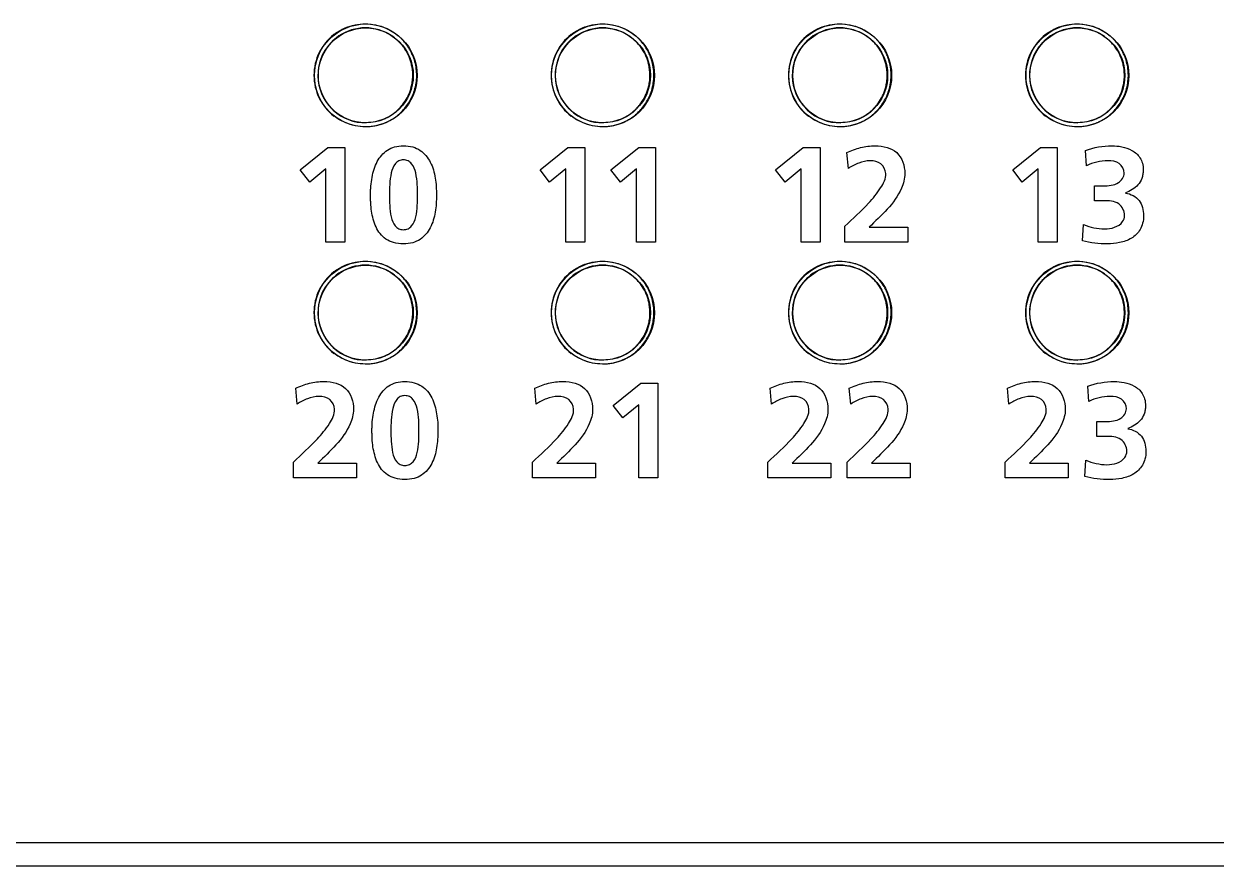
# Model space of a CAD drawing. Header units: millimetres. Extents: x 76 to 206, y 104 to 201.
# Drawn here: x 173.43 to 188.51, y 162.82 to 173.46 of the extents above; entities that cross this region are included whole.
import ezdxf

# ---------------------------------------------------------------- set-up
doc = ezdxf.new("R2010")
doc.units = ezdxf.units.MM
doc.header["$LTSCALE"] = 23.1
doc.layers.get('0').update_dxf_attribs({"linetype": 'CONTINUOUS'})

msp = doc.modelspace()

# ---------------------------------------------------------------- linework, layer by layer
at = {"color": 7, "linetype": 'Continuous'}
for p, q in [((176.929, 171.621), (177.28, 171.902)), ((177.28, 171.902), (177.493, 171.902)), ((177.493, 171.902), (177.493, 170.704)), ((179.964, 171.621), (180.314, 171.902)), ((180.314, 171.902), (180.527, 171.902)), ((180.527, 171.902), (180.527, 170.704)), ((180.86, 171.621), (181.21, 171.902)), ((181.21, 171.902), (181.423, 171.902)), ((181.423, 171.902), (181.423, 170.704)), ((182.942, 171.621), (183.292, 171.902)), ((183.292, 171.902), (183.505, 171.902)), ((183.505, 171.902), (183.505, 170.704)), ((183.863, 171.638), (183.844, 171.837)), ((185.941, 171.621), (186.292, 171.902)), ((186.292, 171.902), (186.504, 171.902)), ((186.504, 171.902), (186.504, 170.704)), ((186.875, 171.671), (186.861, 171.863)), ((177.05, 171.465), (176.929, 171.621)), ((177.252, 171.63), (177.05, 171.465)), ((177.252, 170.704), (177.252, 171.63)), ((180.084, 171.465), (179.964, 171.621)), ((180.287, 171.63), (180.084, 171.465)), ((180.287, 170.704), (180.287, 171.63)), ((180.98, 171.465), (180.86, 171.621)), ((181.182, 171.63), (180.98, 171.465)), ((181.182, 170.704), (181.182, 171.63)), ((183.062, 171.465), (182.942, 171.621)), ((183.265, 171.63), (183.062, 171.465)), ((183.265, 170.704), (183.265, 171.63)), ((186.061, 171.465), (185.941, 171.621)), ((186.264, 171.63), (186.061, 171.465)), ((186.264, 170.704), (186.264, 171.63)), ((186.974, 171.418), (187.084, 171.418)), ((186.974, 171.229), (186.974, 171.418)), ((187.091, 171.229), (186.974, 171.229)), ((183.816, 170.704), (183.816, 170.905)), ((184.124, 170.893), (184.613, 170.893)), ((184.613, 170.893), (184.613, 170.704)), ((186.823, 170.723), (186.837, 170.927)), ((177.493, 170.704), (177.252, 170.704)), ((180.527, 170.704), (180.287, 170.704)), ((181.423, 170.704), (181.182, 170.704)), ((183.505, 170.704), (183.265, 170.704)), ((184.613, 170.704), (183.816, 170.704)), ((186.504, 170.704), (186.264, 170.704)), ((180.889, 168.641), (181.239, 168.923)), ((181.239, 168.923), (181.452, 168.923)), ((181.452, 168.923), (181.452, 167.724)), ((176.891, 168.659), (176.872, 168.858)), ((179.915, 168.659), (179.896, 168.858)), ((182.892, 168.659), (182.873, 168.858)), ((183.893, 168.659), (183.874, 168.858)), ((185.893, 168.659), (185.874, 168.858)), ((186.904, 168.691), (186.89, 168.883)), ((181.009, 168.485), (180.889, 168.641)), ((181.212, 168.65), (181.009, 168.485)), ((181.212, 167.724), (181.212, 168.65)), ((187.003, 168.439), (187.113, 168.439)), ((187.003, 168.25), (187.003, 168.439)), ((187.12, 168.25), (187.003, 168.25)), ((176.845, 167.724), (176.845, 167.925)), ((177.152, 167.913), (177.642, 167.913)), ((177.642, 167.913), (177.642, 167.724)), ((179.868, 167.724), (179.868, 167.925)), ((180.176, 167.913), (180.665, 167.913)), ((180.665, 167.913), (180.665, 167.724)), ((182.845, 167.724), (182.845, 167.925)), ((183.153, 167.913), (183.642, 167.913)), ((183.642, 167.913), (183.642, 167.724)), ((183.847, 167.724), (183.847, 167.925)), ((184.154, 167.913), (184.644, 167.913)), ((184.644, 167.913), (184.644, 167.724)), ((185.846, 167.724), (185.846, 167.925)), ((186.154, 167.913), (186.643, 167.913)), ((186.643, 167.913), (186.643, 167.724)), ((186.852, 167.743), (186.866, 167.947)), ((177.642, 167.724), (176.845, 167.724)), ((180.665, 167.724), (179.868, 167.724)), ((181.452, 167.724), (181.212, 167.724)), ((183.642, 167.724), (182.845, 167.724)), ((184.644, 167.724), (183.847, 167.724)), ((186.643, 167.724), (185.846, 167.724)), ((145.709, 163.117), (200.521, 163.117)), ((200.521, 162.817), (145.709, 162.817))]:
    msp.add_line(p, q, dxfattribs=at)
for centre, radius in [((177.759, 172.813), 0.65), ((177.759, 172.813), 0.6), ((180.759, 172.813), 0.65), ((180.759, 172.813), 0.6), ((183.759, 172.813), 0.65), ((183.759, 172.813), 0.6), ((186.759, 172.813), 0.65), ((186.759, 172.813), 0.6), ((177.759, 169.813), 0.65), ((177.759, 169.813), 0.6), ((180.759, 169.813), 0.65), ((180.759, 169.813), 0.6), ((183.759, 169.813), 0.65), ((183.759, 169.813), 0.6), ((186.759, 169.813), 0.65), ((186.759, 169.813), 0.6)]:
    msp.add_circle(centre, radius, dxfattribs=at)
for centre, radius, start, end in [((177.753, 172.814), 0.6, 64.3773, 132.5452), ((180.753, 172.814), 0.6, 64.3773, 132.5452), ((183.753, 172.814), 0.6, 64.3773, 132.5452), ((186.753, 172.814), 0.6, 64.3773, 132.5452), ((177.753, 172.814), 0.65, 127.6366, 232.365), ((177.751, 172.812), 0.603, 45.0067, 64.2788), ((177.751, 172.813), 0.653, 46.2725, 49.9001), ((177.753, 172.815), 0.65, 42.6995, 46.271), ((180.753, 172.814), 0.65, 127.6366, 232.365), ((180.751, 172.812), 0.603, 45.0067, 64.2788), ((180.751, 172.813), 0.653, 46.2725, 49.9001), ((180.753, 172.815), 0.65, 42.6995, 46.271), ((183.753, 172.814), 0.65, 127.6366, 232.365), ((183.751, 172.812), 0.603, 45.0067, 64.2788), ((183.751, 172.813), 0.653, 46.2725, 49.9001), ((183.753, 172.815), 0.65, 42.6995, 46.271), ((186.753, 172.814), 0.65, 127.6366, 232.365), ((186.751, 172.812), 0.603, 45.0067, 64.2788), ((186.751, 172.813), 0.653, 46.2725, 49.9001), ((186.753, 172.815), 0.65, 42.6995, 46.271), ((177.753, 172.815), 0.6, 137.4425, 225.006), ((177.751, 172.817), 0.597, 132.5605, 137.4931), ((177.753, 172.814), 0.6, 42.5445, 44.9989), ((177.751, 172.812), 0.603, 39.9501, 42.5447), ((177.75, 172.811), 0.605, 36.1427, 39.9502), ((177.751, 172.812), 0.653, 40.1007, 42.7009), ((177.759, 172.817), 0.594, 15.1438, 36.2224), ((177.752, 172.813), 0.652, 24.8254, 40.1182), ((180.753, 172.815), 0.6, 137.4425, 225.006), ((180.751, 172.817), 0.597, 132.5605, 137.4931), ((180.753, 172.814), 0.6, 42.5445, 44.9989), ((180.751, 172.812), 0.603, 39.9501, 42.5447), ((180.75, 172.811), 0.605, 36.1427, 39.9502), ((180.751, 172.812), 0.653, 40.1007, 42.7009), ((180.759, 172.817), 0.594, 15.1438, 36.2224), ((180.752, 172.813), 0.652, 24.8254, 40.1182), ((183.753, 172.815), 0.6, 137.4425, 225.006), ((183.751, 172.817), 0.597, 132.5605, 137.4931), ((183.753, 172.814), 0.6, 42.5445, 44.9989), ((183.751, 172.812), 0.603, 39.9501, 42.5447), ((183.75, 172.811), 0.605, 36.1427, 39.9502), ((183.751, 172.812), 0.653, 40.1007, 42.7009), ((183.759, 172.817), 0.594, 15.1438, 36.2224), ((183.752, 172.813), 0.652, 24.8254, 40.1182), ((186.753, 172.815), 0.6, 137.4425, 225.006), ((186.751, 172.817), 0.597, 132.5605, 137.4931), ((186.753, 172.814), 0.6, 42.5445, 44.9989), ((186.751, 172.812), 0.603, 39.9501, 42.5447), ((186.75, 172.811), 0.605, 36.1427, 39.9502), ((186.751, 172.812), 0.653, 40.1007, 42.7009), ((186.759, 172.817), 0.594, 15.1438, 36.2224), ((186.752, 172.813), 0.652, 24.8254, 40.1182), ((177.749, 172.814), 0.604, 9.7615, 15.1601), ((177.764, 172.819), 0.638, 19.357, 24.7864), ((177.749, 172.814), 0.654, 3.144, 19.3344), ((180.749, 172.814), 0.604, 9.7615, 15.1601), ((180.764, 172.819), 0.638, 19.357, 24.7864), ((180.749, 172.814), 0.654, 3.144, 19.3344), ((183.749, 172.814), 0.604, 9.7615, 15.1601), ((183.764, 172.819), 0.638, 19.357, 24.7864), ((183.749, 172.814), 0.654, 3.144, 19.3344), ((186.749, 172.814), 0.604, 9.7615, 15.1601), ((186.764, 172.819), 0.638, 19.357, 24.7864), ((186.749, 172.814), 0.654, 3.144, 19.3344), ((177.752, 172.815), 0.601, 357.4529, 9.7895), ((177.754, 172.814), 0.649, 357.4486, 3.1506), ((180.752, 172.815), 0.601, 357.4529, 9.7895), ((180.754, 172.814), 0.649, 357.4486, 3.1506), ((183.752, 172.815), 0.601, 357.4529, 9.7895), ((183.754, 172.814), 0.649, 357.4486, 3.1506), ((186.752, 172.815), 0.601, 357.4529, 9.7895), ((186.754, 172.814), 0.649, 357.4486, 3.1506), ((177.75, 172.815), 0.603, 344.2615, 350.2392), ((177.749, 172.815), 0.604, 350.2334, 357.4457), ((177.749, 172.815), 0.654, 340.9569, 357.4498), ((180.75, 172.815), 0.603, 344.2615, 350.2392), ((180.749, 172.815), 0.604, 350.2334, 357.4457), ((180.749, 172.815), 0.654, 340.9569, 357.4498), ((183.75, 172.815), 0.603, 344.2615, 350.2392), ((183.749, 172.815), 0.604, 350.2334, 357.4457), ((183.749, 172.815), 0.654, 340.9569, 357.4498), ((186.75, 172.815), 0.603, 344.2615, 350.2392), ((186.749, 172.815), 0.604, 350.2334, 357.4457), ((186.749, 172.815), 0.654, 340.9569, 357.4498), ((177.759, 172.812), 0.594, 324.2856, 344.2731), ((177.751, 172.816), 0.652, 319.8847, 334.476), ((177.764, 172.81), 0.638, 334.5073, 340.9373), ((180.759, 172.812), 0.594, 324.2856, 344.2731), ((180.751, 172.816), 0.652, 319.8847, 334.476), ((180.764, 172.81), 0.638, 334.5073, 340.9373), ((183.759, 172.812), 0.594, 324.2856, 344.2731), ((183.751, 172.816), 0.652, 319.8847, 334.476), ((183.764, 172.81), 0.638, 334.5073, 340.9373), ((186.759, 172.812), 0.594, 324.2856, 344.2731), ((186.751, 172.816), 0.652, 319.8847, 334.476), ((186.764, 172.81), 0.638, 334.5073, 340.9373), ((177.752, 172.813), 0.598, 224.9739, 227.4383), ((177.752, 172.813), 0.598, 227.3832, 271.2656), ((177.751, 172.817), 0.604, 297.9925, 314.9882), ((177.752, 172.815), 0.601, 315.0029, 319.1209), ((177.753, 172.815), 0.651, 312.768, 319.9069), ((177.75, 172.817), 0.605, 319.1199, 324.3622), ((180.752, 172.813), 0.598, 224.9739, 227.4383), ((180.752, 172.813), 0.598, 227.3832, 271.2656), ((180.751, 172.817), 0.604, 297.9925, 314.9882), ((180.752, 172.815), 0.601, 315.0029, 319.1209), ((180.753, 172.815), 0.651, 312.768, 319.9069), ((180.75, 172.817), 0.605, 319.1199, 324.3622), ((183.752, 172.813), 0.598, 224.9739, 227.4383), ((183.752, 172.813), 0.598, 227.3832, 271.2656), ((183.751, 172.817), 0.604, 297.9925, 314.9882), ((183.752, 172.815), 0.601, 315.0029, 319.1209), ((183.753, 172.815), 0.651, 312.768, 319.9069), ((183.75, 172.817), 0.605, 319.1199, 324.3622), ((186.752, 172.813), 0.598, 224.9739, 227.4383), ((186.752, 172.813), 0.598, 227.3832, 271.2656), ((186.751, 172.817), 0.604, 297.9925, 314.9882), ((186.752, 172.815), 0.601, 315.0029, 319.1209), ((186.753, 172.815), 0.651, 312.768, 319.9069), ((186.75, 172.817), 0.605, 319.1199, 324.3622), ((177.753, 172.818), 0.653, 270.0485, 291.3072), ((177.758, 172.802), 0.637, 291.3603, 294.7168), ((177.755, 172.809), 0.594, 294.6429, 297.9744), ((177.752, 172.816), 0.652, 294.7551, 310.1186), ((177.751, 172.817), 0.653, 310.1007, 312.7675), ((180.753, 172.818), 0.653, 270.0485, 291.3072), ((180.758, 172.802), 0.637, 291.3603, 294.7168), ((180.755, 172.809), 0.594, 294.6429, 297.9744), ((180.752, 172.816), 0.652, 294.7551, 310.1186), ((180.751, 172.817), 0.653, 310.1007, 312.7675), ((183.753, 172.818), 0.653, 270.0485, 291.3072), ((183.758, 172.802), 0.637, 291.3603, 294.7168), ((183.755, 172.809), 0.594, 294.6429, 297.9744), ((183.752, 172.816), 0.652, 294.7551, 310.1186), ((183.751, 172.817), 0.653, 310.1007, 312.7675), ((186.753, 172.818), 0.653, 270.0485, 291.3072), ((186.758, 172.802), 0.637, 291.3603, 294.7168), ((186.755, 172.809), 0.594, 294.6429, 297.9744), ((186.752, 172.816), 0.652, 294.7551, 310.1186), ((186.751, 172.817), 0.653, 310.1007, 312.7675), ((177.753, 169.814), 0.6, 64.3773, 132.5452), ((180.753, 169.814), 0.6, 64.3773, 132.5452), ((183.753, 169.814), 0.6, 64.3773, 132.5452), ((186.753, 169.814), 0.6, 64.3773, 132.5452), ((177.753, 169.814), 0.65, 127.6366, 232.365), ((177.751, 169.817), 0.597, 132.5605, 137.4931), ((177.751, 169.812), 0.603, 45.0067, 64.2788), ((177.751, 169.813), 0.653, 46.2725, 49.9001), ((177.753, 169.815), 0.65, 42.6995, 46.271), ((177.751, 169.812), 0.653, 40.1007, 42.7009), ((180.753, 169.814), 0.65, 127.6366, 232.365), ((180.751, 169.817), 0.597, 132.5605, 137.4931), ((180.751, 169.812), 0.603, 45.0067, 64.2788), ((180.751, 169.813), 0.653, 46.2725, 49.9001), ((180.753, 169.815), 0.65, 42.6995, 46.271), ((180.751, 169.812), 0.653, 40.1007, 42.7009), ((183.753, 169.814), 0.65, 127.6366, 232.365), ((183.751, 169.817), 0.597, 132.5605, 137.4931), ((183.751, 169.812), 0.603, 45.0067, 64.2788), ((183.751, 169.813), 0.653, 46.2725, 49.9001), ((183.753, 169.815), 0.65, 42.6995, 46.271), ((183.751, 169.812), 0.653, 40.1007, 42.7009), ((186.753, 169.814), 0.65, 127.6366, 232.365), ((186.751, 169.817), 0.597, 132.5605, 137.4931), ((186.751, 169.812), 0.603, 45.0067, 64.2788), ((186.751, 169.813), 0.653, 46.2725, 49.9001), ((186.753, 169.815), 0.65, 42.6995, 46.271), ((186.751, 169.812), 0.653, 40.1007, 42.7009), ((177.753, 169.815), 0.6, 137.4425, 225.006), ((177.753, 169.814), 0.6, 42.5445, 44.9989), ((177.751, 169.812), 0.603, 39.9501, 42.5447), ((177.75, 169.811), 0.605, 36.1427, 39.9502), ((177.759, 169.817), 0.594, 15.1438, 36.2224), ((177.752, 169.813), 0.652, 24.8254, 40.1182), ((180.753, 169.815), 0.6, 137.4425, 225.006), ((180.753, 169.814), 0.6, 42.5445, 44.9989), ((180.751, 169.812), 0.603, 39.9501, 42.5447), ((180.75, 169.811), 0.605, 36.1427, 39.9502), ((180.759, 169.817), 0.594, 15.1438, 36.2224), ((180.752, 169.813), 0.652, 24.8254, 40.1182), ((183.753, 169.815), 0.6, 137.4425, 225.006), ((183.753, 169.814), 0.6, 42.5445, 44.9989), ((183.751, 169.812), 0.603, 39.9501, 42.5447), ((183.75, 169.811), 0.605, 36.1427, 39.9502), ((183.759, 169.817), 0.594, 15.1438, 36.2224), ((183.752, 169.813), 0.652, 24.8254, 40.1182), ((186.753, 169.815), 0.6, 137.4425, 225.006), ((186.753, 169.814), 0.6, 42.5445, 44.9989), ((186.751, 169.812), 0.603, 39.9501, 42.5447), ((186.75, 169.811), 0.605, 36.1427, 39.9502), ((186.759, 169.817), 0.594, 15.1438, 36.2224), ((186.752, 169.813), 0.652, 24.8254, 40.1182), ((177.749, 169.814), 0.604, 9.7615, 15.1601), ((177.764, 169.819), 0.638, 19.357, 24.7864), ((177.749, 169.814), 0.654, 3.144, 19.3344), ((180.749, 169.814), 0.604, 9.7615, 15.1601), ((180.764, 169.819), 0.638, 19.357, 24.7864), ((180.749, 169.814), 0.654, 3.144, 19.3344), ((183.749, 169.814), 0.604, 9.7615, 15.1601), ((183.764, 169.819), 0.638, 19.357, 24.7864), ((183.749, 169.814), 0.654, 3.144, 19.3344), ((186.749, 169.814), 0.604, 9.7615, 15.1601), ((186.764, 169.819), 0.638, 19.357, 24.7864), ((186.749, 169.814), 0.654, 3.144, 19.3344), ((177.752, 169.815), 0.601, 357.4529, 9.7895), ((177.754, 169.814), 0.649, 357.4486, 3.1506), ((180.752, 169.815), 0.601, 357.4529, 9.7895), ((180.754, 169.814), 0.649, 357.4486, 3.1506), ((183.752, 169.815), 0.601, 357.4529, 9.7895), ((183.754, 169.814), 0.649, 357.4486, 3.1506), ((186.752, 169.815), 0.601, 357.4529, 9.7895), ((186.754, 169.814), 0.649, 357.4486, 3.1506), ((177.759, 169.812), 0.594, 324.2856, 344.2731), ((177.75, 169.815), 0.603, 344.2615, 350.2392), ((177.749, 169.815), 0.604, 350.2334, 357.4457), ((177.749, 169.815), 0.654, 340.9569, 357.4498), ((180.759, 169.812), 0.594, 324.2856, 344.2731), ((180.75, 169.815), 0.603, 344.2615, 350.2392), ((180.749, 169.815), 0.604, 350.2334, 357.4457), ((180.749, 169.815), 0.654, 340.9569, 357.4498), ((183.759, 169.812), 0.594, 324.2856, 344.2731), ((183.75, 169.815), 0.603, 344.2615, 350.2392), ((183.749, 169.815), 0.604, 350.2334, 357.4457), ((183.749, 169.815), 0.654, 340.9569, 357.4498), ((186.759, 169.812), 0.594, 324.2856, 344.2731), ((186.75, 169.815), 0.603, 344.2615, 350.2392), ((186.749, 169.815), 0.604, 350.2334, 357.4457), ((186.749, 169.815), 0.654, 340.9569, 357.4498), ((177.751, 169.816), 0.652, 319.8847, 334.476), ((177.764, 169.81), 0.638, 334.5073, 340.9373), ((180.751, 169.816), 0.652, 319.8847, 334.476), ((180.764, 169.81), 0.638, 334.5073, 340.9373), ((183.751, 169.816), 0.652, 319.8847, 334.476), ((183.764, 169.81), 0.638, 334.5073, 340.9373), ((186.751, 169.816), 0.652, 319.8847, 334.476), ((186.764, 169.81), 0.638, 334.5073, 340.9373), ((177.752, 169.813), 0.598, 224.9739, 227.4383), ((177.752, 169.813), 0.598, 227.3832, 271.2656), ((177.751, 169.817), 0.604, 297.9925, 314.9882), ((177.752, 169.815), 0.601, 315.0029, 319.1209), ((177.753, 169.815), 0.651, 312.768, 319.9069), ((177.75, 169.817), 0.605, 319.1199, 324.3622), ((180.752, 169.813), 0.598, 224.9739, 227.4383), ((180.752, 169.813), 0.598, 227.3832, 271.2656), ((180.751, 169.817), 0.604, 297.9925, 314.9882), ((180.752, 169.815), 0.601, 315.0029, 319.1209), ((180.753, 169.815), 0.651, 312.768, 319.9069), ((180.75, 169.817), 0.605, 319.1199, 324.3622), ((183.752, 169.813), 0.598, 224.9739, 227.4383), ((183.752, 169.813), 0.598, 227.3832, 271.2656), ((183.751, 169.817), 0.604, 297.9925, 314.9882), ((183.752, 169.815), 0.601, 315.0029, 319.1209), ((183.753, 169.815), 0.651, 312.768, 319.9069), ((183.75, 169.817), 0.605, 319.1199, 324.3622), ((186.752, 169.813), 0.598, 224.9739, 227.4383), ((186.752, 169.813), 0.598, 227.3832, 271.2656), ((186.751, 169.817), 0.604, 297.9925, 314.9882), ((186.752, 169.815), 0.601, 315.0029, 319.1209), ((186.753, 169.815), 0.651, 312.768, 319.9069), ((186.75, 169.817), 0.605, 319.1199, 324.3622), ((177.753, 169.818), 0.653, 270.0485, 291.3072), ((177.758, 169.802), 0.637, 291.3603, 294.7168), ((177.755, 169.809), 0.594, 294.6429, 297.9744), ((177.752, 169.816), 0.652, 294.7551, 310.1186), ((177.751, 169.817), 0.653, 310.1007, 312.7675), ((180.753, 169.818), 0.653, 270.0485, 291.3072), ((180.758, 169.802), 0.637, 291.3603, 294.7168), ((180.755, 169.809), 0.594, 294.6429, 297.9744), ((180.752, 169.816), 0.652, 294.7551, 310.1186), ((180.751, 169.817), 0.653, 310.1007, 312.7675), ((183.753, 169.818), 0.653, 270.0485, 291.3072), ((183.758, 169.802), 0.637, 291.3603, 294.7168), ((183.755, 169.809), 0.594, 294.6429, 297.9744), ((183.752, 169.816), 0.652, 294.7551, 310.1186), ((183.751, 169.817), 0.653, 310.1007, 312.7675), ((186.753, 169.818), 0.653, 270.0485, 291.3072), ((186.758, 169.802), 0.637, 291.3603, 294.7168), ((186.755, 169.809), 0.594, 294.6429, 297.9744), ((186.752, 169.816), 0.652, 294.7551, 310.1186), ((186.751, 169.817), 0.653, 310.1007, 312.7675)]:
    msp.add_arc(centre, radius, start, end, dxfattribs=at)
for points, knots in [([(177.356, 173.329), (177.4, 173.363), (177.524, 173.436), (177.751, 173.482), (177.923, 173.448), (178.002, 173.415)], [0, 0, 0, 0, 0.24511, 0.625951, 1, 1, 1, 1]), ([(178.002, 173.415), (178.003, 173.415), (178.065, 173.389), (178.122, 173.354), (178.172, 173.312)], [0, 0, 0, 0, 0.023204, 1, 1, 1, 1]), ([(180.356, 173.329), (180.4, 173.363), (180.524, 173.436), (180.751, 173.482), (180.923, 173.448), (181.002, 173.415)], [0, 0, 0, 0, 0.24511, 0.625951, 1, 1, 1, 1]), ([(181.002, 173.415), (181.003, 173.415), (181.065, 173.389), (181.122, 173.354), (181.172, 173.312)], [0, 0, 0, 0, 0.023204, 1, 1, 1, 1]), ([(183.356, 173.329), (183.4, 173.363), (183.524, 173.436), (183.751, 173.482), (183.923, 173.448), (184.002, 173.415)], [0, 0, 0, 0, 0.24511, 0.625951, 1, 1, 1, 1]), ([(184.002, 173.415), (184.003, 173.415), (184.065, 173.389), (184.122, 173.354), (184.172, 173.312)], [0, 0, 0, 0, 0.023204, 1, 1, 1, 1]), ([(186.356, 173.329), (186.4, 173.363), (186.524, 173.436), (186.751, 173.482), (186.923, 173.448), (187.002, 173.415)], [0, 0, 0, 0, 0.24511, 0.625951, 1, 1, 1, 1]), ([(187.002, 173.415), (187.003, 173.415), (187.065, 173.389), (187.122, 173.354), (187.172, 173.312)], [0, 0, 0, 0, 0.023204, 1, 1, 1, 1]), ([(177.753, 172.164), (177.667, 172.164), (177.524, 172.193), (177.4, 172.266), (177.356, 172.3)], [0, 0, 0, 0, 0.608814, 1, 1, 1, 1]), ([(178.003, 172.269), (177.998, 172.266), (177.923, 172.233), (177.841, 172.216), (177.765, 172.215)], [0, 0, 0, 0, 0.07295, 1, 1, 1, 1]), ([(180.753, 172.164), (180.667, 172.164), (180.524, 172.193), (180.4, 172.266), (180.356, 172.3)], [0, 0, 0, 0, 0.608814, 1, 1, 1, 1]), ([(181.003, 172.269), (180.998, 172.266), (180.923, 172.233), (180.841, 172.216), (180.765, 172.215)], [0, 0, 0, 0, 0.07295, 1, 1, 1, 1]), ([(183.753, 172.164), (183.667, 172.164), (183.524, 172.193), (183.4, 172.266), (183.356, 172.3)], [0, 0, 0, 0, 0.608814, 1, 1, 1, 1]), ([(184.003, 172.269), (183.998, 172.266), (183.923, 172.233), (183.841, 172.216), (183.765, 172.215)], [0, 0, 0, 0, 0.07295, 1, 1, 1, 1]), ([(186.753, 172.164), (186.667, 172.164), (186.524, 172.193), (186.4, 172.266), (186.356, 172.3)], [0, 0, 0, 0, 0.608814, 1, 1, 1, 1]), ([(187.003, 172.269), (186.998, 172.266), (186.923, 172.233), (186.841, 172.216), (186.765, 172.215)], [0, 0, 0, 0, 0.07295, 1, 1, 1, 1]), ([(177.818, 171.3), (177.818, 171.309), (177.819, 171.328), (177.82, 171.366), (177.824, 171.431), (177.84, 171.557), (177.889, 171.724), (178, 171.86), (178.126, 171.915), (178.237, 171.928), (178.349, 171.915), (178.479, 171.857), (178.59, 171.717), (178.644, 171.514), (178.653, 171.372), (178.653, 171.3)], [0, 0, 0, 0, 0.016743, 0.033533, 0.067131, 0.133616, 0.258808, 0.372907, 0.431949, 0.498382, 0.569304, 0.63096, 0.747376, 0.872275, 1, 1, 1, 1]), ([(183.844, 171.837), (183.899, 171.865), (184.015, 171.907), (184.19, 171.93), (184.35, 171.912), (184.527, 171.823), (184.576, 171.667), (184.576, 171.573)], [0, 0, 0, 0, 0.195043, 0.390382, 0.556551, 0.700177, 1, 1, 1, 1]), ([(187.196, 171.923), (187.237, 171.923), (187.324, 171.915), (187.453, 171.874), (187.545, 171.793), (187.585, 171.7), (187.593, 171.626), (187.588, 171.56), (187.571, 171.494), (187.513, 171.397), (187.425, 171.351), (187.367, 171.329)], [0, 0, 0, 0, 0.131104, 0.2749, 0.419872, 0.499267, 0.591066, 0.651533, 0.705789, 0.804081, 1, 1, 1, 1]), ([(178.413, 171.3), (178.413, 171.345), (178.412, 171.439), (178.397, 171.574), (178.359, 171.683), (178.294, 171.737), (178.235, 171.749), (178.175, 171.737), (178.111, 171.683), (178.074, 171.574), (178.06, 171.439), (178.059, 171.345), (178.059, 171.3)], [0, 0, 0, 0, 0.128111, 0.267946, 0.38993, 0.443663, 0.50107, 0.55742, 0.610518, 0.732102, 0.87189, 1, 1, 1, 1]), ([(183.816, 170.905), (183.917, 171.002), (184.087, 171.15), (184.263, 171.369), (184.364, 171.551), (184.286, 171.715), (184.134, 171.745), (183.991, 171.712), (183.904, 171.665), (183.863, 171.638)], [0, 0, 0, 0, 0.293004, 0.465141, 0.600102, 0.695403, 0.793427, 0.897739, 1, 1, 1, 1]), ([(187.35, 171.576), (187.35, 171.623), (187.298, 171.725), (187.096, 171.744), (186.957, 171.711), (186.875, 171.671)], [0, 0, 0, 0, 0.246627, 0.508537, 1, 1, 1, 1]), ([(184.576, 171.573), (184.576, 171.509), (184.499, 171.232), (184.276, 171.042), (184.124, 170.893)], [0, 0, 0, 0, 0.229944, 1, 1, 1, 1]), ([(187.084, 171.418), (187.15, 171.418), (187.271, 171.42), (187.35, 171.53), (187.35, 171.576)], [0, 0, 0, 0, 0.587601, 1, 1, 1, 1]), ([(187.367, 171.325), (187.432, 171.317), (187.531, 171.265), (187.587, 171.142), (187.6, 171.043), (187.589, 170.947), (187.547, 170.84), (187.446, 170.744), (187.295, 170.693), (187.189, 170.683), (187.137, 170.683)], [0, 0, 0, 0, 0.186797, 0.27845, 0.377676, 0.470793, 0.551835, 0.700149, 0.851023, 1, 1, 1, 1]), ([(178.653, 171.3), (178.653, 171.228), (178.644, 171.087), (178.589, 170.886), (178.478, 170.748), (178.348, 170.691), (178.232, 170.679), (178.115, 170.692), (177.981, 170.752), (177.895, 170.866), (177.85, 170.995), (177.83, 171.097), (177.822, 171.183), (177.819, 171.243), (177.819, 171.276), (177.818, 171.292), (177.818, 171.3)], [0, 0, 0, 0, 0.127617, 0.251752, 0.367536, 0.42894, 0.499472, 0.573832, 0.637358, 0.755241, 0.816693, 0.879358, 0.941348, 0.971279, 0.985815, 1, 1, 1, 1]), ([(178.059, 171.3), (178.059, 171.256), (178.059, 171.163), (178.073, 171.03), (178.111, 170.923), (178.175, 170.87), (178.234, 170.858), (178.294, 170.87), (178.359, 170.923), (178.398, 171.03), (178.412, 171.163), (178.413, 171.256), (178.413, 171.3)], [0, 0, 0, 0, 0.127257, 0.266452, 0.387935, 0.441524, 0.498941, 0.55738, 0.611599, 0.733494, 0.872741, 1, 1, 1, 1]), ([(187.356, 171.042), (187.356, 171.097), (187.289, 171.225), (187.156, 171.229), (187.091, 171.229)], [0, 0, 0, 0, 0.458802, 1, 1, 1, 1]), ([(187.103, 170.872), (187.185, 170.872), (187.316, 170.904), (187.356, 171.015), (187.356, 171.042)], [0, 0, 0, 0, 0.749073, 1, 1, 1, 1]), ([(177.356, 170.329), (177.4, 170.363), (177.524, 170.436), (177.751, 170.482), (177.923, 170.448), (178.002, 170.415)], [0, 0, 0, 0, 0.24511, 0.625951, 1, 1, 1, 1]), ([(178.002, 170.415), (178.003, 170.415), (178.065, 170.389), (178.122, 170.354), (178.172, 170.312)], [0, 0, 0, 0, 0.023204, 1, 1, 1, 1]), ([(180.356, 170.329), (180.4, 170.363), (180.524, 170.436), (180.751, 170.482), (180.923, 170.448), (181.002, 170.415)], [0, 0, 0, 0, 0.24511, 0.625951, 1, 1, 1, 1]), ([(181.002, 170.415), (181.003, 170.415), (181.065, 170.389), (181.122, 170.354), (181.172, 170.312)], [0, 0, 0, 0, 0.023204, 1, 1, 1, 1]), ([(183.356, 170.329), (183.4, 170.363), (183.524, 170.436), (183.751, 170.482), (183.923, 170.448), (184.002, 170.415)], [0, 0, 0, 0, 0.24511, 0.625951, 1, 1, 1, 1]), ([(184.002, 170.415), (184.003, 170.415), (184.065, 170.389), (184.122, 170.354), (184.172, 170.312)], [0, 0, 0, 0, 0.023204, 1, 1, 1, 1]), ([(186.356, 170.329), (186.4, 170.363), (186.524, 170.436), (186.751, 170.482), (186.923, 170.448), (187.002, 170.415)], [0, 0, 0, 0, 0.24511, 0.625951, 1, 1, 1, 1]), ([(187.002, 170.415), (187.003, 170.415), (187.065, 170.389), (187.122, 170.354), (187.172, 170.312)], [0, 0, 0, 0, 0.023204, 1, 1, 1, 1]), ([(177.753, 169.164), (177.667, 169.164), (177.524, 169.193), (177.4, 169.266), (177.356, 169.3)], [0, 0, 0, 0, 0.608814, 1, 1, 1, 1]), ([(178.003, 169.269), (177.998, 169.266), (177.923, 169.233), (177.841, 169.216), (177.765, 169.215)], [0, 0, 0, 0, 0.07295, 1, 1, 1, 1]), ([(180.753, 169.164), (180.667, 169.164), (180.524, 169.193), (180.4, 169.266), (180.356, 169.3)], [0, 0, 0, 0, 0.608814, 1, 1, 1, 1]), ([(181.003, 169.269), (180.998, 169.266), (180.923, 169.233), (180.841, 169.216), (180.765, 169.215)], [0, 0, 0, 0, 0.07295, 1, 1, 1, 1]), ([(183.753, 169.164), (183.667, 169.164), (183.524, 169.193), (183.4, 169.266), (183.356, 169.3)], [0, 0, 0, 0, 0.608814, 1, 1, 1, 1]), ([(184.003, 169.269), (183.998, 169.266), (183.923, 169.233), (183.841, 169.216), (183.765, 169.215)], [0, 0, 0, 0, 0.07295, 1, 1, 1, 1]), ([(186.753, 169.164), (186.667, 169.164), (186.524, 169.193), (186.4, 169.266), (186.356, 169.3)], [0, 0, 0, 0, 0.608814, 1, 1, 1, 1]), ([(187.003, 169.269), (186.998, 169.266), (186.923, 169.233), (186.841, 169.216), (186.765, 169.215)], [0, 0, 0, 0, 0.07295, 1, 1, 1, 1]), ([(176.872, 168.858), (176.927, 168.885), (177.044, 168.928), (177.219, 168.95), (177.378, 168.933), (177.556, 168.843), (177.604, 168.687), (177.604, 168.593)], [0, 0, 0, 0, 0.195052, 0.390538, 0.556668, 0.700229, 1, 1, 1, 1]), ([(177.837, 168.32), (177.837, 168.33), (177.837, 168.348), (177.838, 168.386), (177.842, 168.452), (177.859, 168.577), (177.907, 168.744), (178.019, 168.88), (178.144, 168.935), (178.255, 168.948), (178.367, 168.935), (178.498, 168.878), (178.609, 168.737), (178.662, 168.534), (178.672, 168.392), (178.671, 168.32)], [0, 0, 0, 0, 0.016743, 0.033533, 0.067132, 0.133617, 0.258801, 0.372879, 0.431911, 0.498341, 0.569294, 0.630964, 0.747379, 0.872273, 1, 1, 1, 1]), ([(179.896, 168.858), (179.951, 168.885), (180.067, 168.928), (180.242, 168.95), (180.402, 168.933), (180.579, 168.843), (180.628, 168.687), (180.628, 168.593)], [0, 0, 0, 0, 0.195043, 0.390382, 0.556551, 0.700177, 1, 1, 1, 1]), ([(182.873, 168.858), (182.927, 168.885), (183.044, 168.928), (183.219, 168.95), (183.378, 168.933), (183.556, 168.843), (183.604, 168.687), (183.604, 168.593)], [0, 0, 0, 0, 0.195001, 0.39043, 0.556589, 0.700177, 1, 1, 1, 1]), ([(183.874, 168.858), (183.929, 168.885), (184.046, 168.928), (184.221, 168.95), (184.38, 168.933), (184.558, 168.843), (184.606, 168.687), (184.606, 168.593)], [0, 0, 0, 0, 0.195052, 0.390538, 0.556668, 0.700229, 1, 1, 1, 1]), ([(185.874, 168.858), (185.929, 168.885), (186.045, 168.928), (186.22, 168.95), (186.38, 168.933), (186.557, 168.843), (186.605, 168.687), (186.605, 168.593)], [0, 0, 0, 0, 0.195001, 0.39043, 0.556589, 0.700177, 1, 1, 1, 1]), ([(187.225, 168.943), (187.266, 168.943), (187.353, 168.935), (187.482, 168.894), (187.574, 168.814), (187.614, 168.72), (187.622, 168.646), (187.617, 168.581), (187.6, 168.515), (187.541, 168.418), (187.454, 168.371), (187.396, 168.349)], [0, 0, 0, 0, 0.131032, 0.274839, 0.419847, 0.499252, 0.591055, 0.651523, 0.70578, 0.804076, 1, 1, 1, 1]), ([(176.845, 167.925), (176.945, 168.022), (177.115, 168.17), (177.292, 168.389), (177.392, 168.572), (177.315, 168.735), (177.163, 168.765), (177.02, 168.733), (176.932, 168.685), (176.891, 168.659)], [0, 0, 0, 0, 0.293043, 0.465203, 0.600196, 0.695517, 0.793468, 0.897848, 1, 1, 1, 1]), ([(178.431, 168.32), (178.431, 168.365), (178.431, 168.459), (178.416, 168.594), (178.377, 168.703), (178.313, 168.757), (178.253, 168.769), (178.194, 168.757), (178.13, 168.703), (178.092, 168.594), (178.078, 168.459), (178.077, 168.365), (178.077, 168.32)], [0, 0, 0, 0, 0.128111, 0.267946, 0.38993, 0.443663, 0.50107, 0.55742, 0.610518, 0.732102, 0.87189, 1, 1, 1, 1]), ([(179.868, 167.925), (179.969, 168.022), (180.139, 168.17), (180.315, 168.389), (180.416, 168.572), (180.338, 168.735), (180.186, 168.765), (180.043, 168.733), (179.956, 168.685), (179.915, 168.659)], [0, 0, 0, 0, 0.293066, 0.465239, 0.600229, 0.69555, 0.793595, 0.897908, 1, 1, 1, 1]), ([(182.845, 167.925), (182.946, 168.022), (183.115, 168.17), (183.292, 168.389), (183.392, 168.572), (183.315, 168.735), (183.163, 168.765), (183.02, 168.733), (182.932, 168.685), (182.892, 168.659)], [0, 0, 0, 0, 0.293034, 0.465189, 0.600164, 0.695475, 0.793509, 0.897826, 1, 1, 1, 1]), ([(183.847, 167.925), (183.947, 168.022), (184.117, 168.17), (184.294, 168.389), (184.394, 168.572), (184.317, 168.735), (184.165, 168.765), (184.022, 168.733), (183.934, 168.685), (183.893, 168.659)], [0, 0, 0, 0, 0.293044, 0.465205, 0.600198, 0.69552, 0.793471, 0.897807, 1, 1, 1, 1]), ([(185.846, 167.925), (185.947, 168.022), (186.117, 168.17), (186.293, 168.389), (186.394, 168.572), (186.316, 168.735), (186.164, 168.765), (186.021, 168.733), (185.934, 168.685), (185.893, 168.659)], [0, 0, 0, 0, 0.293034, 0.465189, 0.600164, 0.695475, 0.793509, 0.897826, 1, 1, 1, 1]), ([(187.379, 168.597), (187.379, 168.643), (187.327, 168.746), (187.125, 168.765), (186.986, 168.732), (186.904, 168.691)], [0, 0, 0, 0, 0.246612, 0.50843, 1, 1, 1, 1]), ([(177.604, 168.593), (177.604, 168.529), (177.527, 168.253), (177.305, 168.063), (177.152, 167.913)], [0, 0, 0, 0, 0.229935, 1, 1, 1, 1]), ([(180.628, 168.593), (180.628, 168.529), (180.551, 168.253), (180.328, 168.063), (180.176, 167.913)], [0, 0, 0, 0, 0.229944, 1, 1, 1, 1]), ([(183.604, 168.593), (183.604, 168.529), (183.527, 168.253), (183.305, 168.063), (183.153, 167.913)], [0, 0, 0, 0, 0.229964, 1, 1, 1, 1]), ([(184.606, 168.593), (184.606, 168.529), (184.529, 168.253), (184.307, 168.063), (184.154, 167.913)], [0, 0, 0, 0, 0.229935, 1, 1, 1, 1]), ([(186.605, 168.593), (186.605, 168.529), (186.529, 168.253), (186.306, 168.063), (186.154, 167.913)], [0, 0, 0, 0, 0.229964, 1, 1, 1, 1]), ([(187.113, 168.439), (187.179, 168.439), (187.3, 168.441), (187.379, 168.55), (187.379, 168.597)], [0, 0, 0, 0, 0.587653, 1, 1, 1, 1]), ([(178.671, 168.32), (178.671, 168.249), (178.662, 168.108), (178.608, 167.906), (178.496, 167.768), (178.367, 167.712), (178.25, 167.699), (178.133, 167.712), (178, 167.772), (177.913, 167.887), (177.869, 168.015), (177.848, 168.117), (177.84, 168.204), (177.838, 168.263), (177.837, 168.296), (177.837, 168.312), (177.837, 168.32)], [0, 0, 0, 0, 0.127622, 0.251756, 0.367543, 0.428962, 0.499527, 0.573856, 0.637363, 0.755232, 0.816685, 0.879352, 0.941346, 0.971277, 0.985814, 1, 1, 1, 1]), ([(178.077, 168.32), (178.077, 168.276), (178.078, 168.184), (178.092, 168.051), (178.129, 167.943), (178.193, 167.89), (178.253, 167.878), (178.313, 167.89), (178.378, 167.943), (178.416, 168.05), (178.431, 168.184), (178.431, 168.276), (178.431, 168.32)], [0, 0, 0, 0, 0.12725, 0.266437, 0.387914, 0.4415, 0.498913, 0.557396, 0.611629, 0.733514, 0.872749, 1, 1, 1, 1]), ([(187.396, 168.346), (187.461, 168.337), (187.56, 168.286), (187.616, 168.163), (187.629, 168.063), (187.618, 167.967), (187.576, 167.86), (187.475, 167.765), (187.324, 167.713), (187.218, 167.704), (187.166, 167.704)], [0, 0, 0, 0, 0.186755, 0.27843, 0.377666, 0.470789, 0.551842, 0.700192, 0.851083, 1, 1, 1, 1]), ([(187.384, 168.063), (187.384, 168.117), (187.318, 168.246), (187.184, 168.25), (187.12, 168.25)], [0, 0, 0, 0, 0.458976, 1, 1, 1, 1]), ([(187.132, 167.892), (187.214, 167.892), (187.345, 167.924), (187.384, 168.035), (187.384, 168.063)], [0, 0, 0, 0, 0.748989, 1, 1, 1, 1])]:
    msp.add_open_spline(points, degree=3, knots=knots, dxfattribs=at)
for points in [[(186.861, 171.863), (186.966, 171.904), (187.082, 171.923), (187.196, 171.923)], [(186.837, 170.927), (186.921, 170.894), (187.012, 170.872), (187.103, 170.872)], [(187.137, 170.683), (187.032, 170.683), (186.925, 170.694), (186.823, 170.723)], [(186.89, 168.883), (186.995, 168.925), (187.111, 168.943), (187.225, 168.943)], [(186.866, 167.947), (186.95, 167.914), (187.041, 167.892), (187.132, 167.892)], [(187.166, 167.704), (187.061, 167.704), (186.953, 167.714), (186.852, 167.743)]]:
    msp.add_open_spline(points, degree=3, dxfattribs=at)

doc.saveas('drawing.dxf')
